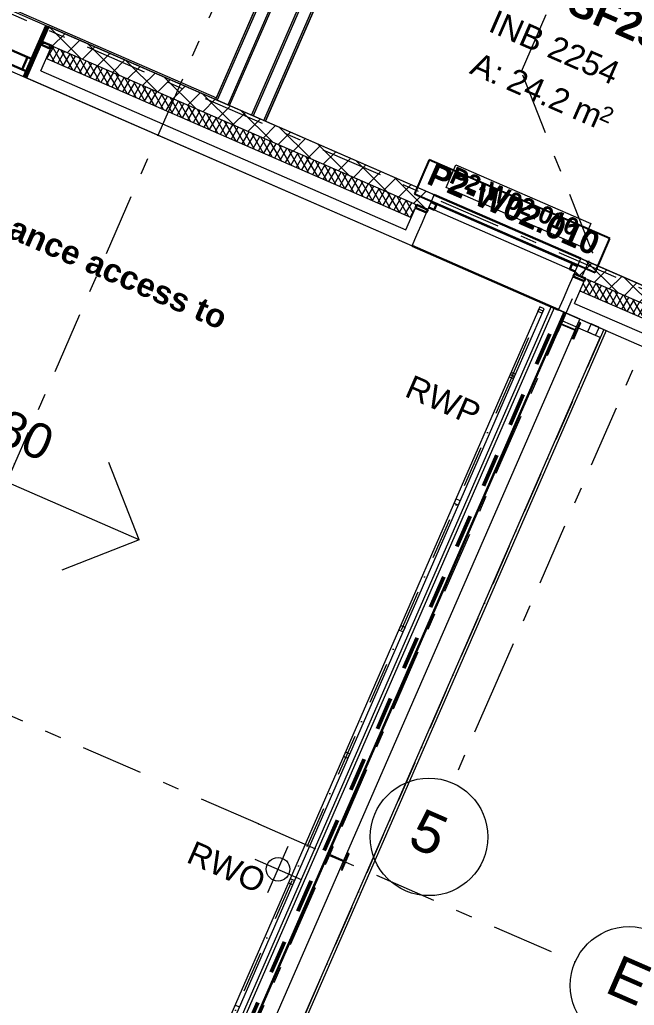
# Model space of a CAD drawing. Header units: millimetres. Extents: x -37281 to 954596, y -59787 to 956680.
# Drawn here: x 14178 to 19404, y -14298 to -5911 of the extents above; entities that cross this region are included whole.
import ezdxf
from ezdxf.enums import TextEntityAlignment as Align

# ---------------------------------------------------------------- set-up
doc = ezdxf.new("R2010")
doc.units = ezdxf.units.MM
doc.header["$MEASUREMENT"] = 0
for name, pattern in [('Dashed', [564.444447, 282.222223, -282.222223]), ('Dot & Dashed', [670.277762, 352.777767, -176.388884, 0, -141.111112]), ('Double Dashed', [1093.611073, 529.166651, -211.666656, 141.111112, -211.666656]), ('Long Dashed', [1058.333302, 634.99999, -423.333311])]:
    doc.linetypes.add(name, pattern=pattern)
for name, color, linetype, lineweight in [('0_Pen_No__1', 7, 'Continuous', 13), ('A-20-M_Floor_Slab_Pen_No__89', 8, 'Continuous', 20), ('A-25-M_Wall_Ext_Existing_HUB_Pen_No__1', 7, 'Continuous', 13), ('A-25-M_Wall_Int_Pen_No__1', 7, 'Continuous', 13), ('A-25-M_Wall_Int_Pen_No__87', 8, 'Continuous', 20), ('A-95-P_Text_1_50_GA_Pen_No__1', 7, 'Continuous', 13), ('ArchiCAD Window Markers_Pen_No__1', 7, 'Continuous', 13), ('ArchiCAD Window Markers_Pen_No__5', 7, 'Continuous', 25), ('ArchiCAD Windows_Pen_No__1', 7, 'Continuous', 13), ('ArchiCAD Windows_Pen_No__83', 8, 'Continuous', 20), ('ArchiCAD Zone Stamps_Pen_No__9', 7, 'Continuous', 13), ('COLUMN.IFC Import_Pen_No__2', 8, 'Continuous', 15), ('Demolished_A-25-M_Wall_Ext_Existing_HUB_Pen_No__177', 1, 'Continuous', 70), ('New_A-20-M_Floor_Slab_Pen_No__89', 8, 'Continuous', 20), ('New_A-20-M_Roof_Accessory_Pen_No__1', 7, 'Continuous', 13), ('New_A-20-M_Roof_Accessory_Pen_No__156', 5, 'Continuous', 50), ('New_A-20-M_Roof_Pen_No__93', 8, 'Continuous', 13), ('New_A-25-M_Curtain_Wall_Pen_No__90', 8, 'Continuous', 20), ('New_A-25-M_Wall_Ext_Pen_No__16', 7, 'Continuous', 20), ('New_A-25-M_Wall_Ext_Pen_No__87', 8, 'Continuous', 20), ('New_A-95-P_Drawing_Pen_No__1', 7, 'Continuous', 13), ('New_A-95-P_Text_1_50_GA_Pen_No__1', 7, 'Continuous', 13), ('New_ArchiCAD Door Markers_Pen_No__1', 7, 'Continuous', 13), ('New_ArchiCAD Door Markers_Pen_No__5', 7, 'Continuous', 25), ('New_ArchiCAD Doors_Pen_No__1', 7, 'Continuous', 13), ('New_ArchiCAD Doors_Pen_No__3', 7, 'Continuous', 18)]:
    doc.layers.add(name, color=color, linetype=linetype, lineweight=lineweight)
for name, color, linetype in [('A-05-M_Gross_Int_Plant', 7, 'Continuous'), ('A-15-MG_Structural_Grid', 7, 'Continuous'), ('A-20-M_Floor_Slab', 7, 'Continuous'), ('A-25-M_Wall_Ext_Existing_HUB', 7, 'Continuous'), ('A-25-M_Wall_Int', 7, 'Continuous'), ('ArchiCAD Window Markers', 7, 'Continuous'), ('ArchiCAD Windows', 7, 'Continuous'), ('COLUMN.IFC Import', 7, 'Continuous'), ('New_A-15-MG_Structural_Grid_Phase_2', 7, 'Continuous'), ('New_A-20-M_Floor_Slab', 7, 'Continuous'), ('New_A-20-M_Roof', 7, 'Continuous'), ('New_A-20-M_Roof_Accessory', 7, 'Continuous'), ('New_A-25-M_Curtain_Wall', 7, 'Continuous'), ('New_A-25-M_Wall_Ext', 7, 'Continuous'), ('New_A-95-P_Drawing', 7, 'Continuous'), ('New_ArchiCAD Door Markers', 7, 'Continuous'), ('New_ArchiCAD Doors', 7, 'Continuous')]:
    doc.layers.add(name, color=color, linetype=linetype)
for name, color, linetype, lineweight, true_color in [('A-05-M_Gross_Int_Plant_Pen_No__74', 7, 'Continuous', 20, 0x606060), ('A-15-MG_Structural_Grid_Pen_No__163', 7, 'Continuous', 0, 0x750077), ('A-20-M_Roof_Accessory_Pen_No__61', 7, 'Continuous', 20, 0x6a6a6a), ('A-25-M_Wall_Ext_Existing_HUB_Pen_No__107', 7, 'Continuous', 15, 0xa6a6a6), ('A-25-M_Wall_Ext_Existing_HUB_Pen_No__43', 7, 'Continuous', 30, 0x444444), ('A-25-M_Wall_Int_Pen_No__107', 7, 'Continuous', 15, 0xa6a6a6), ('ArchiCAD Windows_Pen_No__23', 7, 'Continuous', 30, 0x2a2a2a), ('ArchiCAD Windows_Pen_No__43', 7, 'Continuous', 30, 0x444444), ('New_A-15-MG_Structural_Grid_Phase_2_Pen_No__222', 7, 'Continuous', 13, 0x65af33), ('New_A-20-M_Roof_Accessory_Pen_No__81', 7, 'Continuous', 20, 0x6a6a6a), ('New_A-25-M_Curtain_Wall_Pen_No__69', 7, 'Continuous', 20, 0x606060), ('New_A-25-M_Wall_Ext_Existing_HUB_Pen_No__27', 7, 'Continuous', 50, 0x2a2a2a), ('New_A-25-M_Wall_Ext_Pen_No__64', 7, 'Continuous', 20, 0x606060), ('New_ArchiCAD Doors_Pen_No__23', 7, 'Continuous', 30, 0x2a2a2a)]:
    doc.layers.add(name, color=color, linetype=linetype, lineweight=lineweight, true_color=true_color)
doc.styles.add('GENERATED_STYLE_1', font='')
doc.styles.add('GENERATED_STYLE_2', font='')
doc.styles.add('GENERATED_STYLE_3', font='')
doc.styles.add('GENERATED_STYLE_4', font='')
doc.styles.get('GENERATED_STYLE_1').set_extended_font_data('Swis721 BT', bold=True)
doc.styles.get('GENERATED_STYLE_2').set_extended_font_data('Arial', bold=True)
doc.styles.get('GENERATED_STYLE_3').set_extended_font_data('Arial')
doc.styles.get('GENERATED_STYLE_4').set_extended_font_data('Swis721 BT')
pattern_1 = [(103.994, (0, 0), (-1137.956, 451.32), [0, -965.2, 0, -1079.5, 0, -1031.875]), (73.994, (0, 0), (-1195.13, 1745.31), [0, -520.7, 0, -869.95, 0, -333.375]), (33.994, (-311.5, -716.2), (785.414, 1814.82), [0, -317.5, 0, -1143, 0, -1492.25]), (23.994, (-311.5, -716.2), (250.28, 1972.77), [0, -158.75, 0, -749.3, 0, -857.25])]
pattern_2 = [(60, (0, 0), (-43.30127, 25), []), (120, (0, 0), (43.30127, 25), [])]
pattern_3 = [(45, (0, 0), (-91.9239, 91.9239), []), (135, (0, 0), (91.9239, 91.9239), [])]
pattern_4 = [(0, (0, 0), (0, 130), []), (90, (0, 0), (-130, 0), [])]

# ---------------------------------------------------------------- blocks, each defined once
blk = doc.blocks.new('Female WC_INB 2253_24_3', base_point=(14906.9, -4820.6))
at = {"layer": 'A-05-M_Gross_Int_Plant_Pen_No__74', "linetype": 'Continuous'}
for p, q in [((15120.2, -1710.3), (14465.7, -3211.3)), ((17036.9, -2546.1), (15120.2, -1710.3)), ((16501.3, -3774.4), (17036.9, -2546.1)), ((13776.9, -2911), (12897.5, -4927.6)), ((14465.7, -3211.3), (13776.9, -2911)), ((16980.2, -3983.3), (16501.3, -3774.4)), ((15850.1, -6575.1), (16980.2, -3983.3)), ((12897.5, -4927.6), (13313.6, -5109.1)), ((13313.6, -5109.1), (13181.7, -5411.5)), ((13181.7, -5411.5), (15850.1, -6575.1))]:
    blk.add_line(p, q, dxfattribs=at)
at = {"layer": 'ArchiCAD Zone Stamps_Pen_No__9'}
for tag, height, style, p in [('ROOM_NAME', 250, 'GENERATED_STYLE_2', (14519.2, -3455.1)), ('zoneNameLine2', 250, 'GENERATED_STYLE_2', (14330.7, -3887.2)), ('ROOM_NUMBER', 200, 'GENERATED_STYLE_3', (14142.3, -4307.9)), ('measuredAreaCode', 200, 'GENERATED_STYLE_3', (13985.3, -4668)), ('DUMMY_649', 200, 'GENERATED_STYLE_3', (14292.7, -4802.1)), ('DUMMY_650', 200, 'GENERATED_STYLE_3', (14763.4, -5007.3)), ('DUMMY_651', 133.3, 'GENERATED_STYLE_3', (15042.7, -5113.9))]:
    blk.add_attdef(tag, text='', height=height, rotation=336.44041, dxfattribs=dict(at, style=style)).set_placement(p, align=Align.TOP_LEFT)
blk = doc.blocks.new('Male WC_INB 2254_26_3', base_point=(18857.2, -6272.5))
at = {"layer": 'A-05-M_Gross_Int_Plant_Pen_No__74', "linetype": 'Continuous'}
for p, q in [((19463.5, -3546.1), (18900.7, -4836.7)), ((23707.6, -5396.7), (19463.5, -3546.1)), ((17397.9, -4181.4), (16267.6, -6773.5)), ((18900.7, -4836.7), (17397.9, -4181.4)), ((22014.4, -9279.7), (23707.6, -5396.7)), ((16267.6, -6773.5), (22014.4, -9279.7))]:
    blk.add_line(p, q, dxfattribs=at)
at = {"layer": 'ArchiCAD Zone Stamps_Pen_No__9'}
for tag, height, style, p in [('ROOM_NAME', 250, 'GENERATED_STYLE_2', (18609.1, -4967.9)), ('zoneNameLine2', 250, 'GENERATED_STYLE_2', (18420.6, -5400)), ('ROOM_NUMBER', 200, 'GENERATED_STYLE_3', (18232.2, -5820.7)), ('measuredAreaCode', 200, 'GENERATED_STYLE_3', (18075.2, -6180.8)), ('DUMMY_649', 200, 'GENERATED_STYLE_3', (18382.6, -6314.8)), ('DUMMY_650', 200, 'GENERATED_STYLE_3', (18871.9, -6528.2)), ('DUMMY_651', 133.3, 'GENERATED_STYLE_3', (19151.2, -6634.8))]:
    blk.add_attdef(tag, text='', height=height, rotation=336.44041, dxfattribs=dict(at, style=style)).set_placement(p, align=Align.TOP_LEFT)
blk = doc.blocks.new('Slab_3_3', base_point=(4098.2, -1742.5))
at = {"layer": 'A-20-M_Floor_Slab_Pen_No__89', "linetype": 'Continuous', "flags": 128}
blk.add_lwpolyline([(4098.2, -1742.5), (7679.1, 6433.3), (7408.6, 6181.5), (7863.9, 6610.1), (7781, 6699.2), (15385.5, 13775.7), (15455.9, 13700.1), (17774.7, 15857.9), (18446.1, 15136.4), (19353.7, 17217.8), (53673.3, 2252.6), (46447.7, -14317.9), (43562.2, -13059.7), (41504.6, -17778.4), (12656.3, -5199.1), (14458.9, -1065.4), (11927.1, 38.6), (10023.8, -4326.4)], close=True, dxfattribs=at)
blk = doc.blocks.new('Slab_8_3', base_point=(10933.1, -26822.8))
at = {"layer": 'New_A-20-M_Floor_Slab_Pen_No__89', "linetype": 'Continuous', "flags": 128}
blk.add_lwpolyline([(10933.1, -26822.8), (1863.4, -22868), (9871.7, -4502.5), (18941.3, -8457.3)], close=True, dxfattribs=at)
blk = doc.blocks.new('Wall_49_3', base_point=(15844.1, -6588.8))
at = {"layer": 'A-25-M_Wall_Int_Pen_No__107', "linetype": 'Continuous'}
for points in [[(16974.4, -3996.7), (15844.1, -6588.8), (15857.8, -6594.8), (16988.1, -4002.7)], [(15963.2, -6640.8), (17093.5, -4048.7), (17079.8, -4042.7), (15949.5, -6634.8)]]:
    blk.add_hatch(color=256, dxfattribs=at).paths.add_polyline_path(points)
at = {"layer": 'A-25-M_Wall_Int_Pen_No__1', "linetype": 'Continuous'}
for p, q in [((16988.1, -4002.7), (15857.8, -6594.8)), ((15949.5, -6634.8), (17079.8, -4042.7))]:
    blk.add_line(p, q, dxfattribs=at)
at = {"layer": 'A-25-M_Wall_Int_Pen_No__1', "linetype": 'Continuous', "flags": 128}
for points in [[(16974.4, -3996.7), (15844.1, -6588.8)], [(17079.8, -4042.7), (16988.1, -4002.7)], [(15963.2, -6640.8), (17093.5, -4048.7)], [(15844.1, -6588.8), (15963.2, -6640.8)]]:
    blk.add_lwpolyline(points, dxfattribs=at)
blk = doc.blocks.new('Wall_50_3', base_point=(17449.8, -4062.2))
at = {"layer": 'A-25-M_Wall_Int_Pen_No__107', "linetype": 'Continuous'}
for points in [[(17278.7, -4129.4), (16148.4, -6721.5), (16162.2, -6727.5), (17292.4, -4135.4)], [(16267.6, -6773.5), (17397.9, -4181.4), (17384.1, -4175.4), (16253.8, -6767.5)]]:
    blk.add_hatch(color=256, dxfattribs=at).paths.add_polyline_path(points)
at = {"layer": 'A-25-M_Wall_Int_Pen_No__1', "linetype": 'Continuous'}
for p, q in [((17292.4, -4135.4), (16162.2, -6727.5)), ((16253.8, -6767.5), (17384.1, -4175.4))]:
    blk.add_line(p, q, dxfattribs=at)
at = {"layer": 'A-25-M_Wall_Int_Pen_No__1', "linetype": 'Continuous', "flags": 128}
for points in [[(17278.7, -4129.4), (16148.4, -6721.5)], [(16267.6, -6773.5), (17397.9, -4181.4)], [(17384.1, -4175.4), (17292.4, -4135.4)], [(16148.4, -6721.5), (16267.6, -6773.5)]]:
    blk.add_lwpolyline(points, dxfattribs=at)
blk = doc.blocks.new('Wall_138_3', base_point=(19113.7, -8614.2))
at = {"layer": 'New_A-25-M_Wall_Ext_Pen_No__87', "linetype": 'Continuous', "flags": 128}
for points in [[(18779.1, -8468.3), (10938.7, -26448.8)], [(18792.8, -8474.3), (18779.1, -8468.3)], [(18795.6, -8475.5), (18792.8, -8474.3)], [(18927.6, -8533.1), (18795.6, -8475.5)], [(18930.3, -8534.3), (18927.6, -8533.1)], [(18930.8, -8534.5), (18930.3, -8534.3)], [(19113, -8613.9), (18930.8, -8534.5)], [(11273.3, -26594.7), (19113.7, -8614.2)], [(19113.7, -8614.2), (19113, -8613.9)]]:
    blk.add_lwpolyline(points, dxfattribs=at)
blk = doc.blocks.new('Wall_169_3', base_point=(10714, -26727.3))
at = {"layer": 'New_A-25-M_Wall_Ext_Pen_No__87', "linetype": 'Continuous', "flags": 128}
for points in [[(18722.3, -8361.8), (10851.9, -26411)], [(18722.3, -8361.8), (18724.1, -8362.6)], [(18724.1, -8362.6), (18813.9, -8401.8)], [(10943.6, -26451), (18813.9, -8401.8)]]:
    blk.add_lwpolyline(points, dxfattribs=at)
blk = doc.blocks.new('Wall_174_3', base_point=(19105.2, -8528.8))
at = {"layer": 'A-25-M_Wall_Int_Pen_No__87', "linetype": 'Continuous', "flags": 128}
for points in [[(19037.4, -8499.2), (19007.4, -8567.9)], [(19103.3, -8528), (19037.4, -8499.2)], [(19075.2, -8597.5), (19105.2, -8528.8)], [(19105.2, -8528.8), (19103.3, -8528)], [(19073.4, -8596.7), (19007.4, -8567.9)], [(19075.2, -8597.5), (19073.4, -8596.7)]]:
    blk.add_lwpolyline(points, dxfattribs=at)
blk = doc.blocks.new('Morph_1_3')
at = {"layer": 'New_A-20-M_Roof_Pen_No__93', "linetype": 'Continuous', "flags": 128}
for points in [[(10012.8, -4564.1), (18803.8, -8397.4)], [(18803.8, -8397.4), (10855.5, -26625.3)]]:
    blk.add_lwpolyline(points, dxfattribs=at)
blk = doc.blocks.new('Standard grid marker')
at = {"layer": 'A-15-MG_Structural_Grid_Pen_No__163', "linetype": 'Double Dashed'}
for p, q in [((1000, 0), (29726, 0)), ((29726, 0), (30726, 0))]:
    blk.add_line(p, q, dxfattribs=at)
at = {"layer": 'A-15-MG_Structural_Grid_Pen_No__163', "linetype": 'Continuous'}
blk.add_circle((31226, 0), 500, dxfattribs=at)
at = {"layer": 'A-15-MG_Structural_Grid_Pen_No__163', "linetype": 'Double Dashed'}
blk.add_point((29726, 0), dxfattribs=at)
blk.add_point((29726, 0), dxfattribs=at)
at = {"layer": 'A-15-MG_Structural_Grid_Pen_No__163', "style": 'GENERATED_STYLE_4'}
for tag, p in [('AC_MarkerText_1_0', (-500, 41.2)), ('AC_MarkerText_1_1', (31226, 41.2))]:
    blk.add_attdef(tag, text='', height=350, rotation=90, dxfattribs=at).set_placement(p, align=Align.MIDDLE_CENTER)
blk = doc.blocks.new('Standard grid marker_3')
at = {"layer": 'A-15-MG_Structural_Grid_Pen_No__163', "linetype": 'Double Dashed'}
blk.add_line((1000, 0), (74254.8, 0), dxfattribs=at)
at = {"layer": 'A-15-MG_Structural_Grid_Pen_No__163', "style": 'GENERATED_STYLE_4'}
for tag, p in [('AC_MarkerText_1_0', (-500, 43.4)), ('AC_MarkerText_1_1', (75754.8, 43.4))]:
    blk.add_attdef(tag, text='', height=350, rotation=360, dxfattribs=at).set_placement(p, align=Align.MIDDLE_CENTER)
blk = doc.blocks.new('Railing Horizontal 19[32]_3', base_point=(18367.9, -8938.4))
at = {"layer": 'New_A-25-M_Wall_Ext_Pen_No__16', "linetype": 'Dot & Dashed'}
blk.add_line((18367.9, -8938.4), (11323.1, -25094.2), dxfattribs=at)
at = {"layer": 'New_A-25-M_Wall_Ext_Pen_No__64', "linetype": 'Continuous'}
for p, q in [((18349.5, -8930.4), (11304.8, -25086.2)), ((11341.5, -25102.2), (18386.2, -8946.3)), ((18357.5, -8912), (18341.6, -8948.7)), ((18341.6, -8948.7), (18378.2, -8964.7)), ((18386.2, -8946.3), (18349.5, -8930.4)), ((18394.2, -8928), (18357.5, -8912)), ((18378.2, -8964.7), (18394.2, -8928)), ((17887.9, -9989.1), (17871.9, -10025.7)), ((17871.9, -10025.7), (17908.6, -10041.7)), ((17924.6, -10005.1), (17887.9, -9989.1)), ((17908.6, -10041.7), (17924.6, -10005.1)), ((17418.2, -11066.1), (17402.3, -11102.8)), ((17454.9, -11082.1), (17418.2, -11066.1)), ((17402.3, -11102.8), (17438.9, -11118.8)), ((17438.9, -11118.8), (17454.9, -11082.1)), ((16948.6, -12143.2), (16932.6, -12179.9)), ((16985.3, -12159.2), (16948.6, -12143.2)), ((16969.3, -12195.9), (16985.3, -12159.2)), ((16932.6, -12179.9), (16969.3, -12195.9)), ((16478.9, -13220.3), (16463, -13256.9)), ((16515.6, -13236.2), (16478.9, -13220.3)), ((16499.6, -13272.9), (16515.6, -13236.2)), ((16463, -13256.9), (16499.6, -13272.9)), ((16009.3, -14297.3), (15993.3, -14334)), ((16046, -14313.3), (16009.3, -14297.3))]:
    blk.add_line(p, q, dxfattribs=at)
blk = doc.blocks.new('Railing Horizontal 19[33]_3', base_point=(18367.9, -8938.4))
at = {"layer": 'New_A-25-M_Wall_Ext_Pen_No__16', "linetype": 'Dot & Dashed'}
blk.add_line((18367.9, -8938.4), (18610.6, -8381.6), dxfattribs=at)
at = {"layer": 'New_A-25-M_Wall_Ext_Pen_No__64', "linetype": 'Continuous'}
for p, q in [((18592.3, -8373.6), (18349.5, -8930.4)), ((18600.3, -8355.3), (18584.3, -8392)), ((18629, -8389.6), (18592.3, -8373.6)), ((18637, -8371.3), (18600.3, -8355.3)), ((18621, -8408), (18637, -8371.3)), ((18386.2, -8946.3), (18629, -8389.6)), ((18584.3, -8392), (18621, -8408)), ((18357.5, -8912), (18341.6, -8948.7)), ((18341.6, -8948.7), (18378.2, -8964.7)), ((18349.5, -8930.4), (18386.2, -8946.3)), ((18394.2, -8928), (18357.5, -8912)), ((18378.2, -8964.7), (18394.2, -8928))]:
    blk.add_line(p, q, dxfattribs=at)
blk = doc.blocks.new('Column 46')
at = {"layer": 'COLUMN.IFC Import_Pen_No__2', "linetype": 'Continuous'}
for p, q in [((76.45, 78.8), (-76.45, 78.8)), ((-76.45, 78.8), (-76.45, 69.4)), ((-76.45, 69.4), (-3.25, 69.4)), ((-3.25, 69.4), (-3.25, -69.4)), ((3.25, -69.4), (3.25, 69.4)), ((3.25, 69.4), (76.45, 69.4)), ((76.45, 69.4), (76.45, 78.8)), ((-3.25, -69.4), (-76.45, -69.4)), ((-76.45, -69.4), (-76.45, -78.8)), ((-76.45, -78.8), (76.45, -78.8)), ((76.45, -69.4), (3.25, -69.4)), ((76.45, -78.8), (76.45, -69.4))]:
    blk.add_line(p, q, dxfattribs=at)
blk = doc.blocks.new('Column 49')
at = {"layer": 'COLUMN.IFC Import_Pen_No__2', "linetype": 'Continuous'}
for p, q in [((-76.45, 78.8), (76.45, 78.8)), ((-76.45, 69.4), (-76.45, 78.8)), ((-3.25, 69.4), (-76.45, 69.4)), ((-3.25, -69.4), (-3.25, 69.4)), ((3.25, 69.4), (3.25, -69.4)), ((76.45, 69.4), (3.25, 69.4)), ((76.45, 78.8), (76.45, 69.4)), ((-76.45, -69.4), (-3.25, -69.4)), ((-76.45, -78.8), (-76.45, -69.4)), ((-76.45, -78.8), (76.45, -78.8)), ((76.45, -69.4), (3.25, -69.4)), ((76.45, -78.8), (76.45, -69.4))]:
    blk.add_line(p, q, dxfattribs=at)
blk = doc.blocks.new('Beam_1_3', base_point=(19145.4, -8546.3))
at = {"layer": 'New_A-25-M_Curtain_Wall_Pen_No__69', "linetype": 'Dot & Dashed'}
blk.add_line((19145.4, -8546.3), (11275.1, -26595.5), dxfattribs=at)
at = {"layer": 'New_A-25-M_Curtain_Wall_Pen_No__90', "linetype": 'Continuous'}
for p, q in [((18698.5, -8351.4), (10828.1, -26400.6)), ((18698.5, -8351.4), (19165.1, -8554.9)), ((19165.1, -8554.9), (11294.8, -26604.1))]:
    blk.add_line(p, q, dxfattribs=at)
blk = doc.blocks.new('Line_1_3', base_point=(14163.8, -4926.3))
at = {"layer": 'New_A-95-P_Drawing_Pen_No__1', "linetype": 'Dashed'}
blk.add_line((14163.8, -4926.3), (13272.9, -6969.3), dxfattribs=at)
at = {"layer": 'New_A-95-P_Drawing_Pen_No__1', "linetype": 'Continuous'}
for p, q in [((14163.8, -4926.3), (13768.9, -5081.4)), ((14163.8, -4926.3), (14318.8, -5321.2)), ((13272.9, -6969.3), (13117.8, -6574.4)), ((13272.9, -6969.3), (13667.8, -6814.2))]:
    blk.add_line(p, q, dxfattribs=at)
blk = doc.blocks.new('Polyline_2_3', base_point=(15193.6, -10335.9))
at = {"layer": 'New_A-20-M_Roof_Accessory_Pen_No__1', "linetype": 'Continuous'}
for q in [(14935.1, -9677.8), (14535.4, -10594.4)]:
    blk.add_line((15193.6, -10335.9), q, dxfattribs=at)
at = {"layer": 'New_A-20-M_Roof_Accessory_Pen_No__81', "linetype": 'Continuous', "flags": 128}
blk.add_lwpolyline([(15193.6, -10335.9), (11882.3, -8892.1)], dxfattribs=at)
blk = doc.blocks.new('Window 19_2')
at = {"layer": 'ArchiCAD Windows_Pen_No__1', "linetype": 'Continuous'}
for p, q in [((-680, 0), (-680, -50)), ((680, 0), (680, -50))]:
    blk.add_line(p, q, dxfattribs=at)
at = {"layer": 'ArchiCAD Windows_Pen_No__23', "linetype": 'Continuous'}
for p, q in [((-680, 355), (680, 355)), ((-680, -119.5), (680, -119.5))]:
    blk.add_line(p, q, dxfattribs=at)
at = {"layer": 'ArchiCAD Windows_Pen_No__43', "linetype": 'Continuous'}
for p, q in [((-680, 0), (-630, 0)), ((-630, 0), (-630, -50)), ((630, -50), (630, 0)), ((630, 0), (680, 0)), ((-630, -50), (-680, -50)), ((680, -50), (630, -50))]:
    blk.add_line(p, q, dxfattribs=at)
at = {"layer": 'ArchiCAD Windows_Pen_No__83', "linetype": 'Continuous'}
for p, q in [((-630, 0), (630, 0)), ((630, -50), (-630, -50))]:
    blk.add_line(p, q, dxfattribs=at)
blk = doc.blocks.new('Window Stamp 18_3')
at = {"layer": 'ArchiCAD Window Markers_Pen_No__5', "linetype": 'Continuous'}
for p, q in [((838.5, -414.5), (-838.5, -414.5)), ((-838.5, -414.5), (-838.5, -728.8)), ((838.5, -414.5), (-838.5, -414.5)), ((838.5, -728.8), (838.5, -414.5)), ((-838.5, -728.8), (838.5, -728.8))]:
    blk.add_line(p, q, dxfattribs=at)
at = {"layer": 'ArchiCAD Window Markers_Pen_No__1', "style": 'GENERATED_STYLE_2'}
blk.add_attdef('AC_WIDO_ID', text='', height=200, rotation=180, dxfattribs=at).set_placement((762.3, -349.3), align=Align.BOTTOM_LEFT)
blk = doc.blocks.new('Door Stamp 17[48]_3', base_point=(13600.1, -6128.3))
at = {"layer": 'New_ArchiCAD Door Markers_Pen_No__5', "linetype": 'Continuous'}
for p, q in [((13023.7, -5977.5), (12939, -6171.6)), ((14102.9, -6448.1), (13023.7, -5977.5)), ((12939, -6171.6), (14018.2, -6642.2)), ((12939, -6171.6), (14018.2, -6642.2)), ((14018.2, -6642.2), (14102.9, -6448.1))]:
    blk.add_line(p, q, dxfattribs=at)
at = {"layer": 'New_ArchiCAD Door Markers_Pen_No__1', "style": 'GENERATED_STYLE_1'}
blk.add_attdef('AC_WIDO_ID', text='', height=150, rotation=336.44041, dxfattribs=at).set_placement((12993, -6150.3), align=Align.BOTTOM_LEFT)
blk = doc.blocks.new('Door with Sidelight on Side 1 and Transom 19[25]_3')
at = {"layer": 'New_ArchiCAD Doors_Pen_No__1', "linetype": 'Continuous'}
for p, q in [((12996.8, -5810.7), (13017.8, -5762.5)), ((13017.8, -5762.5), (13042.7, -5705.3)), ((14264.4, -6306.1), (14289.4, -6248.8)), ((14243.4, -6354.3), (14264.4, -6306.1))]:
    blk.add_line(p, q, dxfattribs=at)
at = {"layer": 'New_ArchiCAD Doors_Pen_No__23', "linetype": 'Continuous'}
for p, q in [((12996.8, -5810.7), (13042.7, -5705.3)), ((13088.6, -5725.2), (13042.6, -5830.7)), ((13042.7, -5705.3), (13088.6, -5725.2)), ((13042.6, -5830.7), (12996.8, -5810.7)), ((13821.8, -6170.4), (13867.7, -6065)), ((13867.6, -6190.4), (13913.6, -6085)), ((13913.6, -6085), (13867.6, -6190.4)), ((13867.7, -6065), (13913.6, -6085)), ((13913.6, -6085), (14243.6, -6228.9)), ((13867.6, -6190.4), (13821.8, -6170.4)), ((14197.6, -6334.3), (13867.6, -6190.4)), ((14243.6, -6228.9), (14197.6, -6334.3)), ((14197.6, -6334.3), (14243.6, -6228.9)), ((14289.4, -6248.8), (14243.4, -6354.3)), ((14243.6, -6228.9), (14289.4, -6248.8)), ((14243.4, -6354.3), (14197.6, -6334.3))]:
    blk.add_line(p, q, dxfattribs=at)
at = {"layer": 'New_ArchiCAD Doors_Pen_No__3', "linetype": 'Continuous'}
blk.add_line((13821.8, -6170.4), (13482, -6949.5), dxfattribs=at)
blk.add_arc((13821.8, -6170.4), 850, 156.44041, 246.44041, dxfattribs=at)
at = {"layer": 'New_ArchiCAD Door Markers'}
ref = blk.add_blockref('Door Stamp 17[48]_3', (13600.1, -6128.3), dxfattribs=at)
ref.add_attrib('AC_WIDO_ID', 'ExD02.001', dxfattribs={"layer": 'New_ArchiCAD Door Markers_Pen_No__1', "color": 7, "height": 150, "rotation": 336.44041, "style": 'GENERATED_STYLE_1'}).set_placement((12993, -6150.3), align=Align.BOTTOM_LEFT)
blk = doc.blocks.new('Wall_200_3', base_point=(44635.4, -19661.2))
at = {"layer": 'A-25-M_Wall_Ext_Existing_HUB', "linetype": 'Continuous', "lineweight": 0, "true_color": 0x000000}
h = blk.add_hatch(dxfattribs=at)
h.set_pattern_fill('Rigid_Insulation_0003', color=178, style=0, pattern_type=2)
h.set_pattern_definition(pattern_4)
h.paths.add_polyline_path([(14357.1, -6093.5), (14347.1, -6116.4), (14441.1, -6157.4), (14451.1, -6134.4)])
h = blk.add_hatch(dxfattribs=at)
h.set_pattern_fill('Rigid_Insulation_0003', color=178, style=0, pattern_type=2)
h.set_pattern_definition(pattern_4)
h.paths.add_polyline_path([(17647.9, -7528.4), (17553.9, -7487.4), (17543.9, -7510.4), (17637.9, -7551.3)])
h = blk.add_hatch(dxfattribs=at)
h.set_pattern_fill('Rigid_Insulation_0003', color=178, style=0, pattern_type=2)
h.set_pattern_definition(pattern_4)
h.paths.add_polyline_path([(18894.5, -8072), (18884.5, -8094.9), (18978.5, -8135.9), (18988.5, -8113)])
at = {"layer": 'A-25-M_Wall_Ext_Existing_HUB_Pen_No__107', "linetype": 'Continuous'}
h = blk.add_hatch(dxfattribs=at)
h.set_pattern_fill('Concrete_Block_0003', color=256, style=0, pattern_type=2)
h.set_pattern_definition(pattern_3)
h.paths.add_polyline_path([(14357.1, -6093.5), (17647.9, -7528.4), (17656.1, -7509.6), (17676.1, -7463.8), (17703.8, -7400.1), (14413.1, -5965.1), (14385.3, -6028.9), (14365.3, -6074.7)])
h = blk.add_hatch(dxfattribs=at)
h.set_pattern_fill('613_01__ad_AR_SAND_0003', color=256, style=0, pattern_type=2)
h.set_pattern_definition(pattern_1)
h.paths.add_polyline_path([(14358.4, -6347.1), (14441.1, -6157.4), (14347.1, -6116.4), (14223.4, -6400.1)])
h = blk.add_hatch(dxfattribs=at)
h.set_pattern_fill('Batt_Insulation_0003', color=256, style=0, pattern_type=2)
h.set_pattern_definition(pattern_2)
h.paths.add_polyline_path([(14405.1, -6239.9), (17508, -7592.9), (17543.9, -7510.4), (17553.9, -7487.4), (14451.1, -6134.4), (14441.1, -6157.4)])
h = blk.add_hatch(dxfattribs=at)
h.set_pattern_fill('613_01__ad_AR_SAND_0003', color=256, style=0, pattern_type=2)
h.set_pattern_definition(pattern_1)
h.paths.add_polyline_path([(14358.4, -6347.1), (14223.4, -6400.1), (17514.2, -7835), (17461.2, -7700.1)])
h = blk.add_hatch(dxfattribs=at)
h.set_pattern_fill('613_01__ad_AR_SAND_0003', color=256, style=0, pattern_type=2)
h.set_pattern_definition(pattern_1)
h.paths.add_polyline_path([(17461.2, -7700.1), (17514.2, -7835), (17637.9, -7551.3), (17543.9, -7510.4)])
h = blk.add_hatch(dxfattribs=at)
h.set_pattern_fill('Concrete_Block_0003', color=256, style=0, pattern_type=2)
h.set_pattern_definition(pattern_3)
h.paths.add_polyline_path([(18894.5, -8072), (20019.7, -8562.6), (20075.7, -8434.3), (18950.5, -7943.7), (18922.7, -8007.4), (18902.7, -8053.2)])
h = blk.add_hatch(dxfattribs=at)
h.set_pattern_fill('613_01__ad_AR_SAND_0003', color=256, style=0, pattern_type=2)
h.set_pattern_definition(pattern_1)
h.paths.add_polyline_path([(18895.7, -8325.6), (18978.5, -8135.9), (18884.5, -8094.9), (18760.8, -8378.6)])
h = blk.add_hatch(dxfattribs=at)
h.set_pattern_fill('Batt_Insulation_0003', color=256, style=0, pattern_type=2)
h.set_pattern_definition(pattern_2)
h.paths.add_polyline_path([(18978.5, -8135.9), (18942.5, -8218.4), (19973.7, -8668.1), (20019.7, -8562.6), (18988.5, -8113)])
h = blk.add_hatch(dxfattribs=at)
h.set_pattern_fill('613_01__ad_AR_SAND_0003', color=256, style=0, pattern_type=2)
h.set_pattern_definition(pattern_1)
h.paths.add_polyline_path([(18760.8, -8378.6), (19886, -8869.3), (19927, -8775.3), (18895.7, -8325.6)])
at = {"layer": 'A-25-M_Wall_Ext_Existing_HUB_Pen_No__1', "linetype": 'Continuous'}
for p, q in [((14358.4, -6347.1), (14441.1, -6157.4)), ((14451.1, -6134.4), (17553.9, -7487.4)), ((14405.1, -6239.9), (17508, -7592.9)), ((14358.4, -6347.1), (17461.2, -7700.1)), ((17656.1, -7509.6), (17676.1, -7463.8)), ((17676.1, -7463.8), (17703.8, -7400.1)), ((17461.2, -7700.1), (17543.9, -7510.4)), ((17647.9, -7528.4), (17656.1, -7509.6)), ((17601.9, -7633.8), (17637.9, -7551.3)), ((17601.9, -7633.8), (17637.9, -7551.3)), ((17555.2, -7741.1), (17601.9, -7633.8)), ((17555.2, -7741.1), (17601.9, -7633.8)), ((17514.2, -7835), (17555.2, -7741.1)), ((17514.2, -7835), (17555.2, -7741.1)), ((18922.7, -8007.4), (18950.5, -7943.7)), ((18902.7, -8053.2), (18922.7, -8007.4)), ((18848.6, -8177.4), (18884.5, -8094.9)), ((18848.6, -8177.4), (18884.5, -8094.9)), ((18894.5, -8072), (18902.7, -8053.2)), ((18988.5, -8113), (20019.7, -8562.6)), ((18801.8, -8284.7), (18848.6, -8177.4)), ((18801.8, -8284.7), (18848.6, -8177.4)), ((18895.7, -8325.6), (18978.5, -8135.9)), ((18942.5, -8218.4), (19973.7, -8668.1)), ((18760.8, -8378.6), (18801.8, -8284.7)), ((18760.8, -8378.6), (18801.8, -8284.7)), ((18895.7, -8325.6), (19927, -8775.3))]:
    blk.add_line(p, q, dxfattribs=at)
at = {"layer": 'A-25-M_Wall_Ext_Existing_HUB_Pen_No__1', "linetype": 'Continuous', "flags": 128}
for points in [[(17703.8, -7400.1), (14413.1, -5965.1)], [(14223.4, -6400.1), (17514.2, -7835)], [(20075.7, -8434.3), (18950.5, -7943.7)], [(18760.8, -8378.6), (19886, -8869.3)]]:
    blk.add_lwpolyline(points, dxfattribs=at)
at = {"layer": 'A-25-M_Wall_Ext_Existing_HUB_Pen_No__43', "linetype": 'Continuous'}
for p, q in [((14347.1, -6116.4), (14441.1, -6157.4)), ((14451.1, -6134.4), (14357.1, -6093.5)), ((14441.1, -6157.4), (14451.1, -6134.4)), ((17543.9, -7510.4), (17553.9, -7487.4)), ((17637.9, -7551.3), (17543.9, -7510.4)), ((17553.9, -7487.4), (17647.9, -7528.4)), ((17647.9, -7528.4), (17637.9, -7551.3)), ((18894.5, -8072), (18884.5, -8094.9)), ((18884.5, -8094.9), (18978.5, -8135.9)), ((18988.5, -8113), (18894.5, -8072)), ((18978.5, -8135.9), (18988.5, -8113))]:
    blk.add_line(p, q, dxfattribs=at)
at = {"layer": 'Demolished_A-25-M_Wall_Ext_Existing_HUB_Pen_No__177', "linetype": 'Long Dashed'}
for p, q in [((14289.4, -6248.8), (14413.1, -5965.1)), ((14243.4, -6354.3), (14289.4, -6248.8)), ((14223.4, -6400.1), (14243.4, -6354.3))]:
    blk.add_line(p, q, dxfattribs=at)
at = {"layer": 'New_A-25-M_Wall_Ext_Existing_HUB_Pen_No__27', "linetype": 'Continuous'}
for p, q in [((14365.3, -6074.7), (14385.3, -6028.9)), ((14385.3, -6028.9), (14413.1, -5965.1)), ((14223.4, -6400.1), (14365.3, -6074.7))]:
    blk.add_line(p, q, dxfattribs=at)
at = {"layer": 'ArchiCAD Window Markers'}
ref = blk.add_blockref('Window Stamp 18_3', (18137.5, -8106.8), dxfattribs=dict(at, rotation=156.440414136328))
ref.add_attrib('AC_WIDO_ID', 'P2-W02.010', dxfattribs={"layer": 'ArchiCAD Window Markers_Pen_No__1', "color": 7, "height": 200, "rotation": 336.44041, "style": 'GENERATED_STYLE_2'}).set_placement((17604.4, -7356.9), align=Align.BOTTOM_LEFT)
at = {"layer": 'ArchiCAD Windows', "color": 251, "linetype": 'Continuous', "lineweight": 20, "true_color": 0x606060, "xscale": -0.9999999999999998, "zscale": 1000, "rotation": 156.440414136328}
blk.add_blockref('Window 19_2', (18279.4, -7781.4), dxfattribs=at)
at = {"layer": 'New_ArchiCAD Doors', "color": 251, "linetype": 'Continuous', "lineweight": 20, "true_color": 0x606060}
blk.add_blockref('Door with Sidelight on Side 1 and Transom 19[25]_3', (0, 0), dxfattribs=at)
blk = doc.blocks.new('Standard grid marker[52]_3', base_point=(-2323.9, -56907.5))
at = {"layer": 'New_A-15-MG_Structural_Grid_Phase_2_Pen_No__222', "linetype": 'Double Dashed'}
for p, q in [((18444.5, -6352), (18860.8, -5397.2)), ((19049.3, -7892), (18444.5, -6352)), ((-1439.9, -54880.3), (19049.3, -7892))]:
    blk.add_line(p, q, dxfattribs=at)
blk.add_point((19049.3, -7892), dxfattribs=at)
at = {"layer": 'New_A-15-MG_Structural_Grid_Phase_2_Pen_No__222', "style": 'GENERATED_STYLE_4'}
for tag, p in [('AC_MarkerText_1_1', (19060.7, -4902.7)), ('AC_MarkerText_1_0', (-3596.1, -56862))]:
    blk.add_attdef(tag, text='', height=350, rotation=336.44041, dxfattribs=at).set_placement(p, align=Align.MIDDLE_CENTER)
blk = doc.blocks.new('Standard grid marker[57]_3', base_point=(18901.3, -13928.7))
at = {"layer": 'New_A-15-MG_Structural_Grid_Phase_2_Pen_No__222', "linetype": 'Double Dashed'}
for q in [(-8504.1, -1978.6), (18901.3, -13928.7)]:
    blk.add_line((16208.4, -12754.5), q, dxfattribs=at)
at = {"layer": 'New_A-15-MG_Structural_Grid_Phase_2_Pen_No__222', "linetype": 'Continuous'}
blk.add_circle((19359.6, -14128.6), 500, dxfattribs=at)
at = {"layer": 'New_A-15-MG_Structural_Grid_Phase_2_Pen_No__222', "linetype": 'Double Dashed'}
blk.add_point((16208.4, -12754.5), dxfattribs=at)
blk.add_point((16208.4, -12754.5), dxfattribs=at)
at = {"layer": 'New_A-15-MG_Structural_Grid_Phase_2_Pen_No__222', "style": 'GENERATED_STYLE_4'}
for tag, p in [('AC_MarkerText_1_1', (-11655.4, -561.1)), ('AC_MarkerText_1_0', (19359.6, -14085.2))]:
    blk.add_attdef(tag, text='', height=350, rotation=336.44041, dxfattribs=at).set_placement(p, align=Align.MIDDLE_CENTER)

msp = doc.modelspace()

# ---------------------------------------------------------------- linework, layer by layer
at = {"layer": 'A-20-M_Roof_Accessory_Pen_No__61', "linetype": 'Continuous', "flags": 128}
for points in [[(16288.4, -13338.2), (16461, -12942.3)], [(16176.7, -13054), (16572.7, -13226.6)]]:
    msp.add_lwpolyline(points, dxfattribs=at)
at = {"layer": 'A-20-M_Roof_Accessory_Pen_No__61', "linetype": 'Continuous'}
msp.add_circle((16374.7, -13140.3), 100, dxfattribs=at)
at = {"layer": 'A-95-P_Text_1_50_GA_Pen_No__1', "linetype": 'Continuous', "flags": 128}
msp.add_lwpolyline([(17887.8, -7145.1), (19035.1, -7645.3), (18950.4, -7839.5), (17803.1, -7339.2)], close=True, dxfattribs=at)
at = {"layer": 'New_A-20-M_Roof_Accessory_Pen_No__156', "linetype": 'Dashed', "flags": 128}
msp.add_lwpolyline([(10902.4, -26433), (18772.7, -8383.8)], dxfattribs=at)

# ---------------------------------------------------------------- block references
at = {"layer": 'A-05-M_Gross_Int_Plant', "linetype": 'Continuous'}
ref = msp.add_blockref('Female WC_INB 2253_24_3', (14906.9, -4820.6), dxfattribs=at)
ref.add_attrib('ROOM_NAME', 'Female WC', dxfattribs={"layer": 'ArchiCAD Zone Stamps_Pen_No__9', "color": 7, "height": 250, "rotation": 336.44041, "style": 'GENERATED_STYLE_2'}).set_placement((14519.2, -3455.1), align=Align.TOP_LEFT)
ref.add_attrib('ROOM_NUMBER', 'INB 2253', dxfattribs={"layer": 'ArchiCAD Zone Stamps_Pen_No__9', "color": 7, "height": 200, "rotation": 336.44041, "style": 'GENERATED_STYLE_3'}).set_placement((14142.3, -4307.9), align=Align.TOP_LEFT)
ref.add_attrib('zoneNameLine2', 'ID. SF258', dxfattribs={"layer": 'ArchiCAD Zone Stamps_Pen_No__9', "color": 7, "height": 250, "rotation": 336.44041, "style": 'GENERATED_STYLE_2'}).set_placement((14330.7, -3887.2), align=Align.TOP_LEFT)
ref.add_attrib('measuredAreaCode', 'A: ', dxfattribs={"layer": 'ArchiCAD Zone Stamps_Pen_No__9', "color": 7, "height": 200, "rotation": 336.44041, "style": 'GENERATED_STYLE_3'}).set_placement((13985.3, -4668), align=Align.TOP_LEFT)
ref.add_attrib('DUMMY_649', '11.9', dxfattribs={"layer": 'ArchiCAD Zone Stamps_Pen_No__9', "color": 7, "height": 200, "rotation": 336.44041, "style": 'GENERATED_STYLE_3'}).set_placement((14292.7, -4802.1), align=Align.TOP_LEFT)
ref.add_attrib('DUMMY_650', ' m', dxfattribs={"layer": 'ArchiCAD Zone Stamps_Pen_No__9', "color": 7, "height": 200, "rotation": 336.44041, "style": 'GENERATED_STYLE_3'}).set_placement((14763.4, -5007.3), align=Align.TOP_LEFT)
ref.add_attrib('DUMMY_651', '2', dxfattribs={"layer": 'ArchiCAD Zone Stamps_Pen_No__9', "color": 7, "height": 133.3, "rotation": 336.44041, "style": 'GENERATED_STYLE_3'}).set_placement((15042.7, -5113.9), align=Align.TOP_LEFT)
ref = msp.add_blockref('Male WC_INB 2254_26_3', (18857.2, -6272.5), dxfattribs=at)
ref.add_attrib('ROOM_NAME', 'Male WC', dxfattribs={"layer": 'ArchiCAD Zone Stamps_Pen_No__9', "color": 7, "height": 250, "rotation": 336.44041, "style": 'GENERATED_STYLE_2'}).set_placement((18609.1, -4967.9), align=Align.TOP_LEFT)
ref.add_attrib('ROOM_NUMBER', 'INB 2254', dxfattribs={"layer": 'ArchiCAD Zone Stamps_Pen_No__9', "color": 7, "height": 200, "rotation": 336.44041, "style": 'GENERATED_STYLE_3'}).set_placement((18232.2, -5820.7), align=Align.TOP_LEFT)
ref.add_attrib('zoneNameLine2', 'ID. SF257', dxfattribs={"layer": 'ArchiCAD Zone Stamps_Pen_No__9', "color": 7, "height": 250, "rotation": 336.44041, "style": 'GENERATED_STYLE_2'}).set_placement((18420.6, -5400), align=Align.TOP_LEFT)
ref.add_attrib('measuredAreaCode', 'A: ', dxfattribs={"layer": 'ArchiCAD Zone Stamps_Pen_No__9', "color": 7, "height": 200, "rotation": 336.44041, "style": 'GENERATED_STYLE_3'}).set_placement((18075.2, -6180.8), align=Align.TOP_LEFT)
ref.add_attrib('DUMMY_649', '24.2', dxfattribs={"layer": 'ArchiCAD Zone Stamps_Pen_No__9', "color": 7, "height": 200, "rotation": 336.44041, "style": 'GENERATED_STYLE_3'}).set_placement((18382.6, -6314.8), align=Align.TOP_LEFT)
ref.add_attrib('DUMMY_650', ' m', dxfattribs={"layer": 'ArchiCAD Zone Stamps_Pen_No__9', "color": 7, "height": 200, "rotation": 336.44041, "style": 'GENERATED_STYLE_3'}).set_placement((18871.9, -6528.2), align=Align.TOP_LEFT)
ref.add_attrib('DUMMY_651', '2', dxfattribs={"layer": 'ArchiCAD Zone Stamps_Pen_No__9', "color": 7, "height": 133.3, "rotation": 336.44041, "style": 'GENERATED_STYLE_3'}).set_placement((19151.2, -6634.8), align=Align.TOP_LEFT)
at = {"layer": 'A-15-MG_Structural_Grid', "color": 8, "linetype": 'Continuous', "lineweight": 15, "zscale": 1000}
for name, p, rotation in [('Standard grid marker', (26014.6, 17557.1), 246.440411583993), ('Standard grid marker_3', (-1201.2, 813.7), 336.440411583993)]:
    msp.add_blockref(name, p, dxfattribs=dict(at, rotation=rotation))
at = {"layer": 'A-15-MG_Structural_Grid', "color": 8, "linetype": 'Continuous', "lineweight": 15}
ref = msp.add_blockref('Standard grid marker', (30139.5, 15758.5), dxfattribs=dict(at, zscale=1000, rotation=246.440411583993))
ref.add_attrib('AC_MarkerText_1_1', '5', dxfattribs={"layer": 'A-15-MG_Structural_Grid_Pen_No__163', "color": 216, "true_color": 0x750077, "height": 350, "rotation": 336.44041, "style": 'GENERATED_STYLE_4'}).set_placement((17658.4, -12827.8), align=Align.MIDDLE_CENTER)
at = {"layer": 'A-20-M_Floor_Slab', "color": 8, "linetype": 'Continuous', "lineweight": 20}
msp.add_blockref('Slab_3_3', (4098.2, -1742.5), dxfattribs=at)
at = {"layer": 'A-25-M_Wall_Ext_Existing_HUB', "color": 250, "lineweight": 50, "true_color": 0x2a2a2a}
msp.add_blockref('Wall_200_3', (44635.4, -19661.2), dxfattribs=at)
at = {"layer": 'A-25-M_Wall_Int', "color": 250, "lineweight": 50, "true_color": 0x2a2a2a}
for name, p in [('Wall_49_3', (15844.1, -6588.8)), ('Wall_50_3', (17449.8, -4062.2)), ('Wall_174_3', (19105.2, -8528.8))]:
    msp.add_blockref(name, p, dxfattribs=at)
at = {"layer": 'COLUMN.IFC Import', "linetype": 'Continuous', "zscale": 1000, "rotation": 66.44041158398767}
for name, p in [('Column 49', (18847.4, -8528.5)), ('Column 46', (16877.3, -13046.6))]:
    msp.add_blockref(name, p, dxfattribs=at)
at = {"layer": 'New_A-15-MG_Structural_Grid_Phase_2', "color": 8, "linetype": 'Continuous', "lineweight": 15}
ref = msp.add_blockref('Standard grid marker[57]_3', (18901.3, -13928.7), dxfattribs=at)
ref.add_attrib('AC_MarkerText_1', 'E', dxfattribs={"layer": 'New_A-15-MG_Structural_Grid_Phase_2_Pen_No__222', "color": 85, "true_color": 0x65af33, "height": 350, "rotation": 336.44041, "style": 'GENERATED_STYLE_4'}).set_placement((19359.6, -14085.2), align=Align.MIDDLE_CENTER)
msp.add_blockref('Standard grid marker[52]_3', (-2323.9, -56907.5), dxfattribs=at)
at = {"layer": 'New_A-20-M_Floor_Slab', "color": 8, "linetype": 'Continuous', "lineweight": 20}
msp.add_blockref('Slab_8_3', (10933.1, -26822.8), dxfattribs=at)
at = {"layer": 'New_A-20-M_Roof', "linetype": 'Continuous', "lineweight": 0}
msp.add_blockref('Morph_1_3', (0, 0), dxfattribs=at)
at = {"layer": 'New_A-20-M_Roof_Accessory', "color": 251, "linetype": 'Continuous', "lineweight": 20, "true_color": 0x6a6a6a}
msp.add_blockref('Polyline_2_3', (15193.6, -10335.9), dxfattribs=at)
at = {"layer": 'New_A-25-M_Curtain_Wall', "color": 8, "lineweight": 20}
msp.add_blockref('Beam_1_3', (19145.4, -8546.3), dxfattribs=at)
at = {"layer": 'New_A-25-M_Wall_Ext', "color": 250, "lineweight": 50, "true_color": 0x2a2a2a}
for name, p in [('Wall_169_3', (10714, -26727.3)), ('Wall_138_3', (19113.7, -8614.2))]:
    msp.add_blockref(name, p, dxfattribs=at)
at = {"layer": 'New_A-25-M_Wall_Ext', "color": 251, "linetype": 'Continuous', "lineweight": 20, "true_color": 0x606060}
for name in ['Railing Horizontal 19[33]_3', 'Railing Horizontal 19[32]_3']:
    msp.add_blockref(name, (18367.9, -8938.4), dxfattribs=at)
at = {"layer": 'New_A-95-P_Drawing', "linetype": 'Dashed'}
msp.add_blockref('Line_1_3', (14163.8, -4926.3), dxfattribs=at)

# ---------------------------------------------------------------- texts
at = {"layer": '0_Pen_No__1', "linetype": 'Continuous', "insert": (17441.2, -9111.2), "char_height": 200, "attachment_point": 7, "rotation": 336.44041, "style": 'GENERATED_STYLE_4'}
msp.add_mtext('\\A1;{\\fSwis721 BT|b0|i0|c0|p34;RWP}', dxfattribs=at)
at = {"layer": 'A-95-P_Text_1_50_GA_Pen_No__1', "linetype": 'Continuous', "insert": (17883.5, -7155), "char_height": 150, "attachment_point": 1, "rotation": 336.44041, "style": 'GENERATED_STYLE_1'}
msp.add_mtext('\\A1;{\\fSwis721 BT|b1|i0|c0|p34;P2-W02.010}', dxfattribs=at)
at = {"layer": 'New_A-95-P_Text_1_50_GA_Pen_No__1', "linetype": 'Continuous', "insert": (12994, -7338.3), "char_height": 200, "width": 3221.657, "attachment_point": 4, "rotation": 336.44041, "line_spacing_factor": 0.847498, "style": 'GENERATED_STYLE_1'}
msp.add_mtext('\\A1;{\\fSwis721 BT|b1|i0|c0|p34;\\C5; maintenance access to roof }', dxfattribs=at)
at = {"layer": 'New_A-95-P_Text_1_50_GA_Pen_No__1', "linetype": 'Continuous', "attachment_point": 2, "rotation": 336.44041, "style": 'GENERATED_STYLE_4'}
for s, insert, char_height in [('\\A1;{\\fSwis721 BT|b0|i0|c0|p34;\\C5;Fall 1 in 80}', (13558.2, -8991.2), 300.011), ('\\A1;{\\fSwis721 BT|b0|i0|c0|p34;\\C5;RWO }', (15977.5, -13029), 200)]:
    msp.add_mtext(s, dxfattribs=dict(at, insert=insert, char_height=char_height))

doc.saveas('drawing.dxf')
